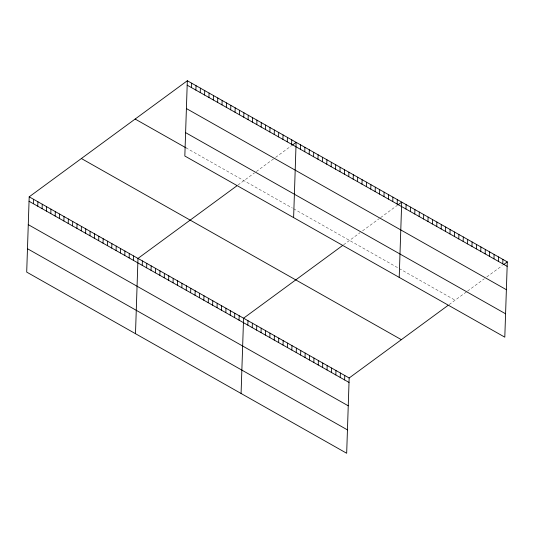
<?xml version="1.0" encoding="UTF-8"?>
<svg xmlns="http://www.w3.org/2000/svg" width="534" height="534" viewBox="0 0 534 534"><rect width="100%" height="100%" fill="white"/><g stroke="black" fill="none" stroke-linecap="round" stroke-linejoin="round"><path stroke-width="0.4" stroke-dasharray="2.67 2" d="M237.964 185.024L254.498 172.889M256.36 171.521L273.755 158.752M275.617 157.383L291.771 145.522M343.556 244.806L360.09 232.67M362.573 230.842L379.347 218.533M380.588 217.618L397.363 205.303M449.141 304.587L466.302 291.991M467.544 291.083L484.311 278.768M486.801 276.946L502.327 265.538M185.912 147.791L292.332 208.04M293.587 208.754L397.923 267.821M399.178 268.535L455.115 300.201"/><path stroke-width="0.8" d="M187.327 80.741L184.831 156.015L504.804 337.168L507.3 261.894L187.327 80.741L29.196 196.832L26.7 272.106L346.673 453.259L349.169 377.985L447.946 305.468M33.402 203.734L33.549 199.295M37.754 206.197L37.901 201.759M42.106 208.661L42.253 204.222M46.458 211.124L46.605 206.685M50.81 213.587L50.957 209.154M55.162 216.05L55.309 211.618M59.514 218.513L59.661 214.081M63.86 220.983L64.013 216.544M68.212 223.446L68.359 219.007M72.564 225.909L72.711 221.47M76.916 228.372L77.063 223.933M81.268 230.835L81.415 226.396M85.62 233.298L85.767 228.859M89.972 235.761L90.119 231.322M94.324 238.224L94.471 233.785M98.677 240.687L98.823 236.255M103.029 243.15L103.175 238.718M107.381 245.613L107.528 241.181M111.733 248.083L111.88 243.644M116.085 250.546L116.232 246.107M120.437 253.009L120.584 248.57M124.782 255.472L124.936 251.033M129.135 257.935L129.281 253.496M133.487 260.398L133.633 255.96M135.489 333.703L137.986 258.423L236.769 185.905M142.238 265.351L142.384 260.912M146.643 267.841L146.79 263.409M151.042 270.337L151.189 265.899M155.441 272.827L155.588 268.388M159.84 275.317L159.986 270.878M164.238 277.807L164.385 273.368M168.637 280.297L168.784 275.858M173.036 282.786L173.183 278.354M177.435 285.283L177.582 280.844M181.834 287.773L181.987 283.334M191.532 87.636L191.679 83.204M186.239 290.262L186.386 285.823M195.885 90.106L196.031 85.667M190.638 292.752L190.785 288.313M200.237 92.569L200.383 88.13M195.037 295.242L195.184 290.803M204.589 95.032L204.736 90.593M199.436 297.732L199.582 293.299M208.941 97.495L209.088 93.056M203.834 300.221L203.981 295.789M213.293 99.958L213.44 95.519M208.233 302.718L208.38 298.279M217.645 102.421L217.792 97.982M212.632 305.208L212.779 300.769M221.99 104.884L222.144 100.445M217.031 307.697L217.178 303.259M226.343 107.347L226.489 102.908M221.436 310.187L221.583 305.748M230.695 109.81L230.842 105.378M225.835 312.677L225.982 308.245M235.047 112.273L235.194 107.841M230.234 315.167L230.381 310.735M239.399 114.737L239.546 110.304M234.633 317.663L234.78 313.224M243.751 117.206L243.898 112.767M239.032 320.153L239.179 315.714M248.103 119.669L248.25 115.231M241.081 393.478L243.577 318.204L342.361 245.687M252.455 122.132L252.602 117.694M247.829 325.133L247.976 320.694M256.807 124.596L256.954 120.157M252.228 327.622L252.375 323.19M261.159 127.059L261.306 122.62M256.627 330.112L256.781 325.68M265.511 129.522L265.658 125.083M261.033 332.609L261.179 328.17M269.864 131.985L270.01 127.546M265.431 335.098L265.578 330.659M274.216 134.448L274.363 130.009M269.83 337.588L269.977 333.149M278.568 136.911L278.715 132.479M274.229 340.078L274.376 335.639M282.913 139.374L283.067 134.942M278.628 342.568L278.775 338.135M287.265 141.837L287.412 137.405M283.027 345.057L283.174 340.625M291.617 144.307L291.764 139.868M287.425 347.554L287.572 343.115M293.62 217.605L296.116 142.331L292.392 145.068M291.824 350.044L291.971 345.605M300.368 149.26L300.515 144.821M296.23 352.533L296.377 348.095M304.767 151.749L304.921 147.311M300.629 355.023L300.776 350.584M309.173 154.239L309.32 149.8M305.027 357.513L305.174 353.074M313.571 156.729L313.718 152.297M309.426 360.003L309.573 355.571M317.97 159.219L318.117 154.787M313.825 362.499L313.972 358.06M322.369 161.715L322.516 157.276M318.224 364.989L318.371 360.55M326.768 164.205L326.915 159.766M322.623 367.479L322.77 363.04M331.167 166.695L331.314 162.256M327.022 369.969L327.168 365.53M335.566 169.185L335.712 164.746M331.42 372.458L331.574 368.019M339.964 171.674L340.111 167.242M335.826 374.948L335.973 370.516M344.37 174.164L344.517 169.732M340.225 377.445L340.372 373.006M348.769 176.661L348.916 172.222M344.624 379.934L344.77 375.495M353.168 179.15L353.314 174.711M357.566 181.64L357.713 177.201M361.965 184.13L362.112 179.691M366.364 186.62L366.511 182.187M370.763 189.109L370.91 184.677M375.162 191.606L375.309 187.167M379.567 194.096L379.714 189.657M383.966 196.585L384.113 192.147M388.365 199.075L388.512 194.636M392.764 201.565L392.911 197.133M397.162 204.055L397.309 199.623M399.212 277.386L401.708 202.112L397.984 204.849M405.96 209.041L406.107 204.602M410.359 211.531L410.506 207.092M414.758 214.021L414.911 209.582M419.163 216.51L419.31 212.071M423.562 219L423.709 214.568M427.961 221.497L428.108 217.058M432.36 223.986L432.507 219.547M436.759 226.476L436.905 222.037M441.157 228.966L441.304 224.527M445.556 231.456L445.703 227.017M449.955 233.945L450.102 229.513M454.361 236.442L454.507 232.003M458.759 238.932L458.906 234.493M463.158 241.421L463.305 236.983M467.557 243.911L467.704 239.472M471.956 246.401L472.103 241.962M476.355 248.891L476.502 244.459M480.754 251.381L480.9 246.948M485.152 253.877L485.299 249.438M489.551 256.367L489.705 251.928M493.957 258.856L494.104 254.418M498.356 261.346L498.502 256.907M502.754 263.836L502.901 259.404M503.575 264.63L507.3 261.894M187.18 85.173L507.153 266.326M186.406 108.556L506.379 289.708M185.605 132.639L505.578 313.792M135.142 119.049L185.912 147.791M81.382 158.525L401.354 339.677M29.196 196.832L349.169 377.985M29.05 201.271L349.022 382.424M28.275 224.647L348.248 405.8M27.474 248.731L347.447 429.883"/></g></svg>
